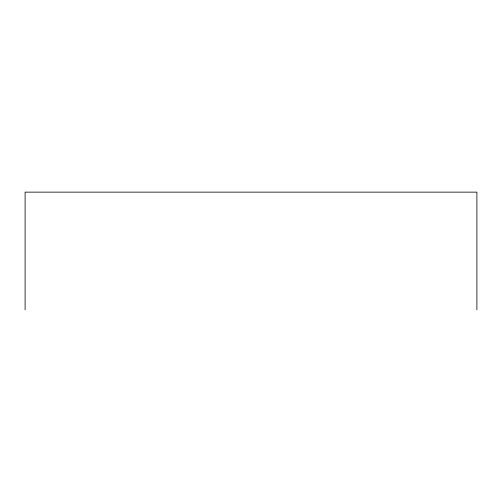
<?xml version="1.0" encoding="UTF-8"?>
<svg xmlns="http://www.w3.org/2000/svg" width="502" height="502" viewBox="0 0 502 502"><rect width="100%" height="100%" fill="white"/><g stroke="black" fill="none" stroke-linecap="round" stroke-linejoin="round"><path stroke-width="0.75" d="M476.9 309.859L476.9 192.14L25.1 192.14L25.1 309.859"/></g></svg>
